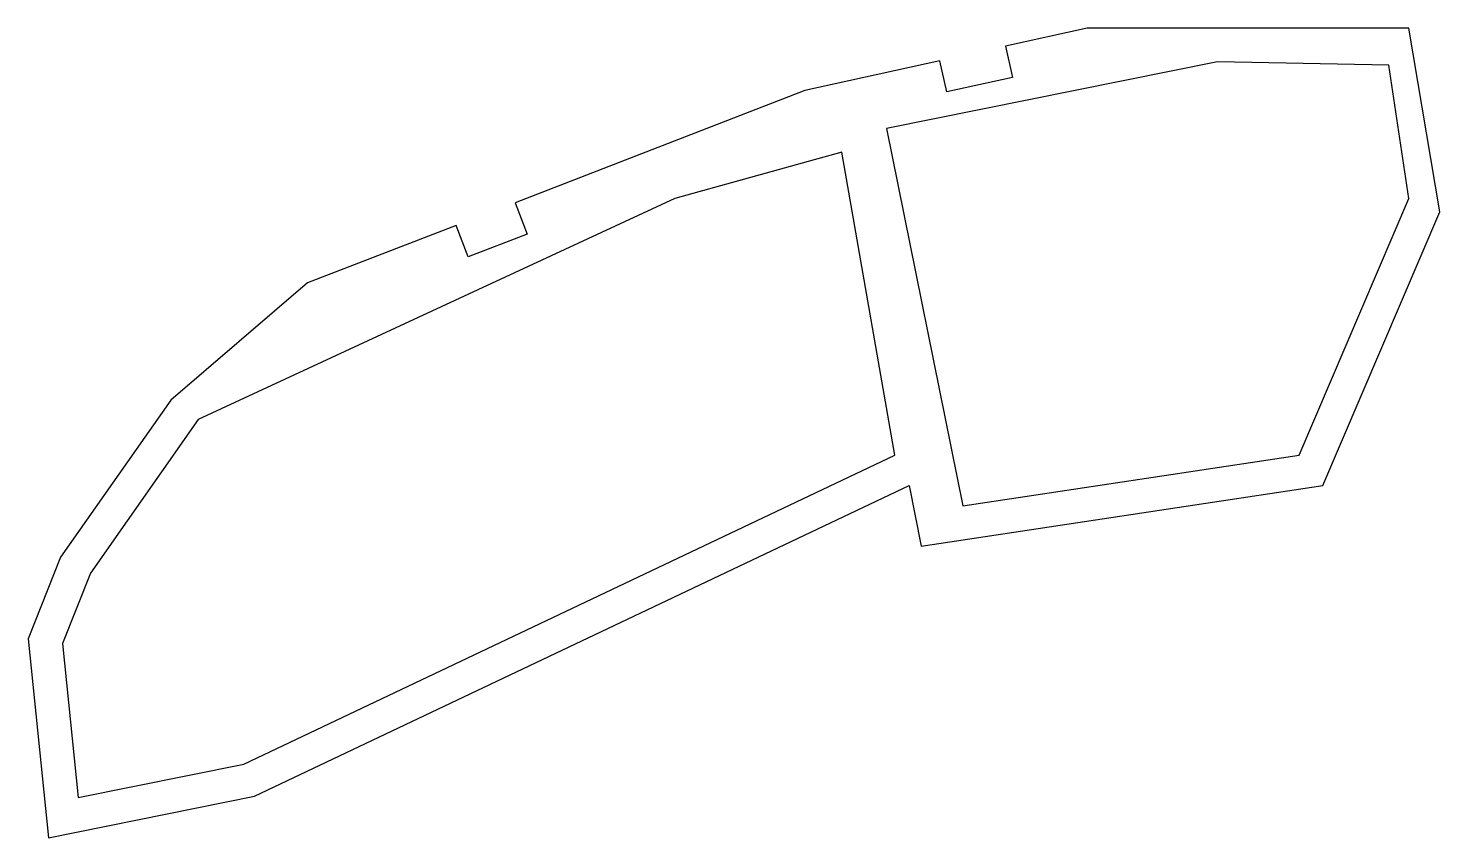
# Model space of a CAD drawing. Header units: millimetres. Extents: x 3044 to 3172, y 1614 to 1688.
import ezdxf

# ---------------------------------------------------------------- set-up
doc = ezdxf.new("R2010")
doc.units = ezdxf.units.MM

msp = doc.modelspace()

# ---------------------------------------------------------------- linework, layer by layer
at = {"color": 254, "true_color": 0xcad1ee, "extrusion": (0, 0, -1)}
for p, q in [((3140.1, 1687.77, 394.36), (3132.72, 1686.13, 394.36)), ((3169.28, 1687.77, 394.36), (3140.1, 1687.77, 394.36)), ((3172.08, 1671.13, 394.36), (3169.28, 1687.77, 394.36)), ((3132.72, 1686.13, 394.36), (3133.34, 1683.3, 394.36)), ((3126.77, 1684.82, 394.36), (3114.53, 1682.11, 394.36)), ((3151.93, 1684.72, 394.36), (3121.93, 1678.66, 394.36)), ((3127.39, 1681.99, 394.36), (3126.77, 1684.82, 394.36)), ((3167.45, 1684.43, 394.36), (3151.93, 1684.72, 394.36)), ((3169.28, 1672.33, 394.36), (3167.45, 1684.43, 394.36)), ((3133.34, 1683.3, 394.36), (3127.39, 1681.99, 394.36)), ((3114.53, 1682.11, 394.36), (3088.26, 1671.94, 394.36)), ((3121.93, 1678.66, 394.36), (3128.84, 1644.46, 394.36)), ((3117.87, 1676.54, 394.36), (3102.74, 1672.33, 394.36)), ((3122.67, 1649.05, 394.36), (3117.87, 1676.54, 394.36)), ((3102.74, 1672.33, 394.36), (3059.53, 1652.29, 394.36)), ((3088.26, 1671.94, 394.36), (3089.36, 1669.1, 394.36)), ((3159.34, 1649.05, 394.36), (3169.28, 1672.33, 394.36)), ((3161.48, 1646.29, 394.36), (3172.08, 1671.13, 394.36)), ((3082.91, 1669.88, 394.36), (3069.44, 1664.67, 394.36)), ((3084.01, 1667.03, 394.36), (3082.91, 1669.88, 394.36)), ((3089.36, 1669.1, 394.36), (3084.01, 1667.03, 394.36)), ((3069.44, 1664.67, 394.36), (3057.03, 1654.04, 394.36)), ((3057.03, 1654.04, 394.36), (3047.04, 1639.8, 394.36)), ((3059.53, 1652.29, 394.36), (3049.75, 1638.35, 394.36)), ((3063.66, 1621.04, 394.36), (3122.67, 1649.05, 394.36)), ((3128.84, 1644.46, 394.36), (3159.34, 1649.05, 394.36)), ((3064.63, 1618.13, 394.36), (3123.97, 1646.3, 394.36)), ((3123.97, 1646.3, 394.36), (3125.08, 1640.81, 394.36)), ((3125.08, 1640.81, 394.36), (3161.48, 1646.29, 394.36)), ((3047.04, 1639.8, 394.36), (3044.11, 1632.4, 394.36)), ((3049.75, 1638.35, 394.36), (3047.22, 1631.97, 394.36)), ((3044.11, 1632.4, 394.36), (3045.95, 1614.35, 394.36)), ((3047.22, 1631.97, 394.36), (3048.64, 1618.01, 394.36)), ((3048.64, 1618.01, 394.36), (3063.66, 1621.04, 394.36)), ((3045.95, 1614.35, 394.36), (3064.63, 1618.13, 394.36))]:
    msp.add_line(p, q, dxfattribs=at)

doc.saveas('drawing.dxf')
